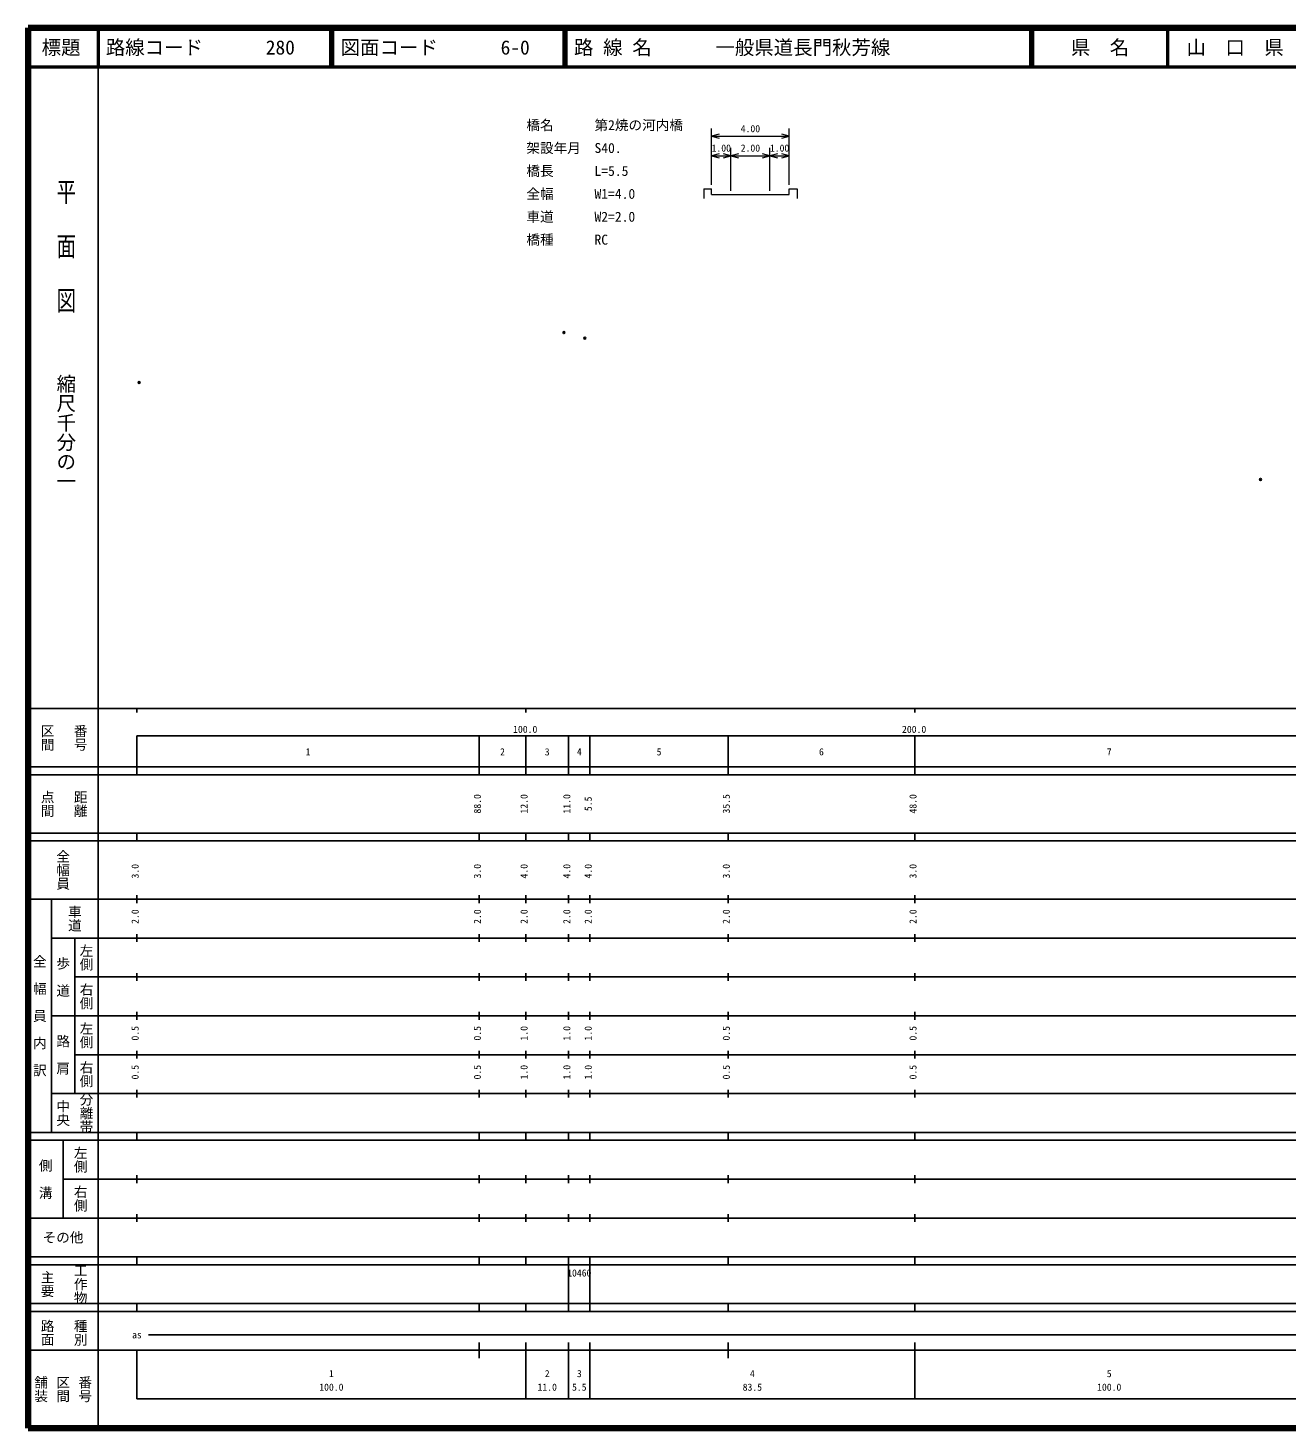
# Model space of a CAD drawing. Units: millimetres on the paper, with parts at other scales. Extents: x 40 to 680, y 20 to 380.
# Drawn here: x 40 to 363.7, y 20 to 380 of the extents above; entities that cross this region are included whole.
import ezdxf
from ezdxf.enums import TextEntityAlignment as Align

# ---------------------------------------------------------------- set-up
doc = ezdxf.new("R2010")
doc.units = ezdxf.units.MM
doc.header["$PDMODE"] = 32
doc.header["$PDSIZE"] = 0.5
doc.layers.add('S-OTRS', color=6, linetype='Continuous')
doc.layers.add('S-TTL-TXT', color=7, linetype='Continuous')
for name, color, linetype, lineweight in [('S-STR-HTXT', 7, 'Continuous', 13), ('S-TTL', 2, 'Continuous', 140), ('S-TTL-BAND', 7, 'Continuous', 25), ('S-TTL-LINE', 7, 'Continuous', 50)]:
    doc.layers.add(name, color=color, linetype=linetype, lineweight=lineweight)
doc.styles.add('@ＭＳ ゴシック', font='')
doc.styles.add('ＭＳ ゴシック', font='')
doc.styles.get('@ＭＳ ゴシック').set_extended_font_data('@MS Gothic')
doc.styles.get('ＭＳ ゴシック').set_extended_font_data('MS Gothic')

msp = doc.modelspace()

# ---------------------------------------------------------------- linework, layer by layer
at = {"layer": 'S-OTRS'}
for p in [(177.808, 301.683), (183.145, 300.213), (68.552, 288.842), (356.897, 263.926)]:
    msp.add_point(p, dxfattribs=at)
at = {"layer": 'S-STR-HTXT'}
for p, q in [((215.748, 339.652), (215.748, 354.152)), ((235.748, 339.652), (235.748, 354.152)), ((217.68, 352.67), (215.748, 352.152)), ((215.748, 352.152), (235.748, 352.152)), ((215.748, 352.152), (217.68, 351.634)), ((235.748, 352.152), (233.816, 352.67)), ((233.816, 351.634), (235.748, 352.152)), ((217.68, 347.67), (215.748, 347.152)), ((215.748, 347.152), (220.748, 347.152)), ((215.748, 347.152), (217.68, 346.634)), ((220.748, 347.152), (218.816, 347.67)), ((218.816, 346.634), (220.748, 347.152)), ((220.748, 338.152), (220.748, 349.152)), ((222.68, 347.67), (220.748, 347.152)), ((220.748, 347.152), (230.748, 347.152)), ((220.748, 347.152), (222.68, 346.634)), ((230.748, 347.152), (228.816, 347.67)), ((228.816, 346.634), (230.748, 347.152)), ((230.748, 338.152), (230.748, 349.152)), ((232.68, 347.67), (230.748, 347.152)), ((230.748, 347.152), (235.748, 347.152)), ((230.748, 347.152), (232.68, 346.634)), ((235.748, 347.152), (233.816, 347.67)), ((233.816, 346.634), (235.748, 347.152)), ((213.748, 338.652), (215.748, 338.652)), ((213.748, 338.652), (213.748, 336.152)), ((215.748, 337.152), (215.748, 338.652)), ((235.748, 337.152), (235.748, 338.652)), ((235.748, 338.652), (237.748, 338.652)), ((237.748, 338.652), (237.748, 336.152)), ((215.748, 337.152), (220.748, 337.152)), ((220.748, 337.152), (230.748, 337.152)), ((230.748, 337.152), (235.748, 337.152))]:
    msp.add_line(p, q, dxfattribs=at)
at = {"layer": 'S-TTL'}
for p, q in [((40, 380), (40, 20)), ((680, 380), (40, 380)), ((40, 20), (680, 20))]:
    msp.add_line(p, q, dxfattribs=at)
at = {"layer": 'S-TTL-BAND'}
for p, q in [((58, 370), (58, 20)), ((40, 205), (579, 205)), ((68, 205), (68, 204)), ((168, 205), (168, 204)), ((268, 205), (268, 204)), ((68, 198), (579, 198)), ((68, 198), (68, 188)), ((156, 188), (156, 198)), ((168, 188), (168, 198)), ((179, 188), (179, 198)), ((184.5, 188), (184.5, 198)), ((220, 188), (220, 198)), ((268, 188), (268, 198)), ((40, 190), (579, 190)), ((40, 188), (579, 188)), ((40, 173), (579, 173)), ((68, 171), (68, 173)), ((156, 171), (156, 173)), ((168, 171), (168, 173)), ((179, 171), (179, 173)), ((184.5, 171), (184.5, 173)), ((220, 171), (220, 173)), ((268, 171), (268, 173)), ((40, 171), (579, 171)), ((40, 156), (579, 156)), ((46, 96), (46, 156)), ((68, 155), (68, 157)), ((156, 155), (156, 157)), ((168, 155), (168, 157)), ((179, 155), (179, 157)), ((184.5, 155), (184.5, 157)), ((220, 155), (220, 157)), ((268, 155), (268, 157)), ((46, 146), (579, 146)), ((52, 146), (52, 106)), ((68, 145), (68, 147)), ((156, 145), (156, 147)), ((168, 145), (168, 147)), ((179, 145), (179, 147)), ((184.5, 145), (184.5, 147)), ((220, 145), (220, 147)), ((268, 145), (268, 147)), ((68, 135), (68, 137)), ((156, 135), (156, 137)), ((168, 135), (168, 137)), ((179, 135), (179, 137)), ((184.5, 135), (184.5, 137)), ((220, 135), (220, 137)), ((268, 135), (268, 137)), ((52, 136), (579, 136)), ((46, 126), (579, 126)), ((68, 125), (68, 127)), ((156, 125), (156, 127)), ((168, 125), (168, 127)), ((179, 125), (179, 127)), ((184.5, 125), (184.5, 127)), ((220, 125), (220, 127)), ((268, 125), (268, 127)), ((52, 116), (579, 116)), ((68, 115), (68, 117)), ((156, 115), (156, 117)), ((168, 115), (168, 117)), ((179, 115), (179, 117)), ((184.5, 115), (184.5, 117)), ((220, 115), (220, 117)), ((268, 115), (268, 117)), ((46, 106), (579, 106)), ((68, 105), (68, 107)), ((156, 105), (156, 107)), ((168, 105), (168, 107)), ((179, 105), (179, 107)), ((184.5, 105), (184.5, 107)), ((220, 105), (220, 107)), ((268, 105), (268, 107)), ((40, 96), (579, 96)), ((40, 94), (579, 94)), ((49, 94), (49, 74)), ((68, 94), (68, 96)), ((156, 94), (156, 96)), ((168, 94), (168, 96)), ((179, 94), (179, 96)), ((184.5, 94), (184.5, 96)), ((220, 94), (220, 96)), ((268, 94), (268, 96)), ((49, 84), (579, 84)), ((68, 83), (68, 85)), ((156, 83), (156, 85)), ((168, 83), (168, 85)), ((179, 83), (179, 85)), ((184.5, 83), (184.5, 85)), ((220, 83), (220, 85)), ((268, 83), (268, 85)), ((40, 74), (579, 74)), ((68, 73), (68, 75)), ((156, 73), (156, 75)), ((168, 73), (168, 75)), ((179, 73), (179, 75)), ((184.5, 73), (184.5, 75)), ((220, 73), (220, 75)), ((268, 73), (268, 75)), ((40, 64), (579, 64)), ((40, 62), (579, 62)), ((68, 62), (68, 64)), ((156, 62), (156, 64)), ((168, 62), (168, 64)), ((179, 62), (179, 64)), ((179, 52), (179, 62)), ((184.5, 62), (184.5, 64)), ((184.5, 52), (184.5, 62)), ((220, 62), (220, 64)), ((268, 62), (268, 64)), ((40, 52), (579, 52)), ((68, 50), (68, 52)), ((156, 50), (156, 52)), ((168, 50), (168, 52)), ((179, 50), (179, 52)), ((184.5, 50), (184.5, 52)), ((220, 50), (220, 52)), ((268, 50), (268, 52)), ((40, 50), (579, 50)), ((71, 44), (565, 44)), ((40, 40), (579, 40)), ((68, 40), (68, 27.5)), ((156, 38), (156, 42)), ((168, 27.5), (168, 42)), ((179, 27.5), (179, 42)), ((184.5, 27.5), (184.5, 42)), ((220, 38), (220, 42)), ((268, 27.5), (268, 42)), ((68, 27.5), (579, 27.5))]:
    msp.add_line(p, q, dxfattribs=at)
at = {"layer": 'S-TTL-LINE'}
for p, q in [((58, 380), (58, 370)), ((117.75, 380), (117.75, 370)), ((118.25, 380), (118.25, 370)), ((177.75, 380), (177.75, 370)), ((178.25, 380), (178.25, 370)), ((297.75, 380), (297.75, 370)), ((298.25, 380), (298.25, 370)), ((333, 380), (333, 370)), ((40, 370), (680, 370))]:
    msp.add_line(p, q, dxfattribs=at)

# ---------------------------------------------------------------- texts
at = {"layer": 'S-STR-HTXT', "style": 'ＭＳ ゴシック'}
for s, p in [('橋名\u3000\u3000\u3000第2焼の河内橋', (168.151, 352.98)), ('架設年月\u3000S40.', (168.151, 347.089)), ('橋長\u3000\u3000\u3000L=5.5', (168.151, 341.198)), ('全幅\u3000\u3000\u3000W1=4.0', (168.151, 335.306)), ('車道\u3000\u3000\u3000W2=2.0', (168.151, 329.415)), ('橋種\u3000\u3000\u3000RC', (168.151, 323.524))]:
    msp.add_text(s, height=2.566, dxfattribs=at).set_placement(p, align=Align.BOTTOM_LEFT)
for s, p in [('4.00', (225.748, 352.652)), ('1.00', (218.248, 347.652)), ('2.00', (225.748, 347.652)), ('1.00', (233.248, 347.652))]:
    msp.add_text(s, height=1.833, dxfattribs=at).set_placement(p, align=Align.BOTTOM_CENTER)
at = {"layer": 'S-TTL-BAND', "style": '@ＭＳ ゴシック', "width": 1.4}
msp.add_text('平  面  図', height=3.666, rotation=270, dxfattribs=at).set_placement((49.777, 306.475), align=Align.MIDDLE_RIGHT)
at = {"layer": 'S-TTL-BAND', "style": '@ＭＳ ゴシック'}
msp.add_text('縮尺千分の一', height=3.666, rotation=270, dxfattribs=at).set_placement((49.777, 261.03), align=Align.MIDDLE_RIGHT)
for s, p in [('区間', (45, 197.5)), ('番号', (53.5, 197.5)), ('点間', (45, 180.5)), ('距離', (53.5, 180.5)), ('全幅員', (49, 163.5)), ('車道', (52, 151)), ('左側', (55, 141)), ('全\u3000幅\u3000員\u3000内\u3000訳', (43, 126)), ('歩\u3000道', (49, 136)), ('右側', (55, 131)), ('左側', (55, 121)), ('路\u3000肩', (49, 116)), ('右側', (55, 111)), ('分離帯', (55, 101)), ('中央', (49, 101)), ('左側', (53.5, 89)), ('側\u3000溝', (44.5, 84)), ('右側', (53.5, 79)), ('工作物', (53.5, 57)), ('主要', (45, 57)), ('路面', (45, 44.5)), ('種別', (53.5, 44.5)), ('舗装', (43.333, 30)), ('区間', (49, 30)), ('番号', (54.667, 30))]:
    msp.add_text(s, height=2.566, rotation=270, dxfattribs=at).set_placement(p, align=Align.MIDDLE_CENTER)
at = {"layer": 'S-TTL-BAND', "style": 'ＭＳ ゴシック'}
for s, p in [('100.0', (167.844, 198.195)), ('200.0', (267.844, 198.195)), ('1', (112, 192.405)), ('2', (162, 192.405)), ('3', (173.5, 192.405)), ('4', (181.75, 192.405)), ('5', (202.25, 192.405)), ('6', (244, 192.405)), ('7', (318, 192.405)), ('as', (68, 42.5)), ('1', (118, 32.523)), ('2', (173.5, 32.523)), ('3', (181.75, 32.523)), ('4', (226.25, 32.523)), ('5', (318, 32.523)), ('100.0', (118, 29.033)), ('11.0', (173.5, 29.033)), ('5.5', (181.75, 29.033)), ('83.5', (226.25, 29.033)), ('100.0', (318, 29.033))]:
    msp.add_text(s, height=1.833, dxfattribs=at).set_placement(p, align=Align.BOTTOM_CENTER)
for s, p in [('88.0', (157, 180.5)), ('12.0', (169, 180.5)), ('11.0', (180, 180.5)), ('5.5', (185.5, 180.5)), ('35.5', (221, 180.5)), ('48.0', (269, 180.5)), ('3.0', (69, 163.174)), ('3.0', (157, 163.174)), ('4.0', (169, 163.174)), ('4.0', (180, 163.174)), ('4.0', (185.5, 163.174)), ('3.0', (221, 163.174)), ('3.0', (269, 163.174)), ('2.0', (69, 151.5)), ('2.0', (157, 151.5)), ('2.0', (169, 151.5)), ('2.0', (180, 151.5)), ('2.0', (185.5, 151.5)), ('2.0', (221, 151.5)), ('2.0', (269, 151.5)), ('0.5', (69, 121.5)), ('0.5', (157, 121.5)), ('1.0', (169, 121.5)), ('1.0', (180, 121.5)), ('1.0', (185.5, 121.5)), ('0.5', (221, 121.5)), ('0.5', (269, 121.5)), ('0.5', (69, 111.5)), ('0.5', (157, 111.5)), ('1.0', (169, 111.5)), ('1.0', (180, 111.5)), ('1.0', (185.5, 111.5)), ('0.5', (221, 111.5)), ('0.5', (269, 111.5))]:
    msp.add_text(s, height=1.833, rotation=90, dxfattribs=at).set_placement(p, align=Align.BOTTOM_CENTER)
msp.add_text('その他', height=2.566, dxfattribs=at).set_placement((49, 69), align=Align.MIDDLE_CENTER)
msp.add_text('10460', height=1.833, dxfattribs=at).set_placement((178.625, 58.405), align=Align.BOTTOM_LEFT)
at = {"layer": 'S-TTL-TXT', "style": 'ＭＳ ゴシック'}
for s, p in [('標題', (48.5, 375)), ('県\u3000名', (315.625, 375)), ('山\u3000口\u3000県', (350.375, 375))]:
    msp.add_text(s, height=3.666, dxfattribs=at).set_placement(p, align=Align.MIDDLE_CENTER)
for s, p in [('路線コード', (60, 375)), ('280', (101.142, 375)), ('図面コード', (120.38, 375)), ('6-0', (161.521, 375)), ('路 線 名', (180.38, 375)), ('一般県道長門秋芳線', (216.734, 375))]:
    msp.add_text(s, height=3.666, dxfattribs=at).set_placement(p, align=Align.MIDDLE_LEFT)

doc.saveas('drawing.dxf')
